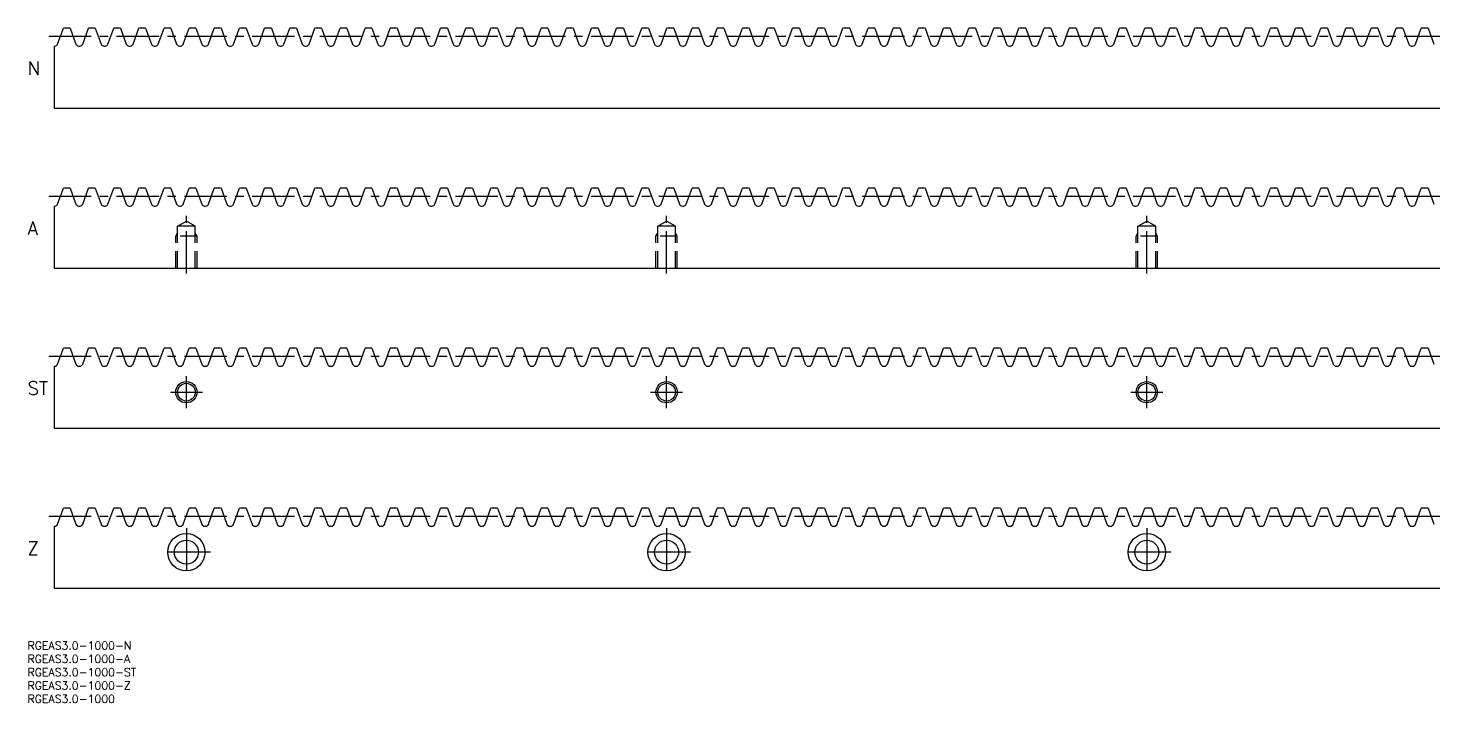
# Model space of a CAD drawing. Extents: x 0 to 1062, y -23 to 230.
# Drawn here: x 0 to 527, y -23 to 230 of the extents above; entities that cross this region are included whole.
import ezdxf

# ---------------------------------------------------------------- set-up
doc = ezdxf.new("R2010")
doc.units = 0
doc.header["$LTSCALE"] = 0.5
doc.linetypes.add('CENTER', pattern=[50.8, 31.75, -6.35, 6.35, -6.35])
doc.linetypes.add('DASHED', pattern=[19.05, 12.7, -6.35])
for name, color, linetype in [('MSM_CENTER', 1, 'CENTER'), ('MSM_CONTINUOUS', 7, 'CONTINUOUS'), ('MSM_DASHED', 4, 'DASHED'), ('MSM_NARROW', 5, 'CONTINUOUS'), ('MSM_PART_NUMBER', 7, 'CONTINUOUS')]:
    doc.layers.add(name, color=color, linetype=linetype)
doc.styles.get("Standard").update_dxf_attribs({"font": 'txt.shx', "height": 5, "bigfont": 'bigfont.shx'})

# ---------------------------------------------------------------- blocks, each defined once
blk = doc.blocks.new('*U2')
at = {"layer": 'MSM_PART_NUMBER'}
blk.add_text('RGEAS3.0-1000-N', height=3, dxfattribs=at).set_placement((0, -3))
blk = doc.blocks.new('*U3')
at = {"layer": 'MSM_PART_NUMBER'}
blk.add_text('RGEAS3.0-1000-A', height=3, dxfattribs=at).set_placement((0, -8))
blk = doc.blocks.new('*U5')
at = {"layer": 'MSM_PART_NUMBER'}
blk.add_text('Z', height=5, dxfattribs=at).set_placement((0, 32.5))
blk = doc.blocks.new('*U6')
at = {"layer": 'MSM_PART_NUMBER'}
blk.add_text('ST', height=5, dxfattribs=at).set_placement((0, 92.5))
blk = doc.blocks.new('*U7')
at = {"layer": 'MSM_PART_NUMBER'}
blk.add_text('A', height=5, dxfattribs=at).set_placement((0, 152.5))
blk = doc.blocks.new('*U8')
at = {"layer": 'MSM_PART_NUMBER'}
blk.add_text('N', height=5, dxfattribs=at).set_placement((0, 212.5))
blk = doc.blocks.new('*U9')
at = {"layer": 'MSM_PART_NUMBER'}
blk.add_text('RGEAS3.0-1000-ST', height=3, dxfattribs=at).set_placement((0, -13))
blk = doc.blocks.new('*U10')
at = {"layer": 'MSM_PART_NUMBER'}
blk.add_text('RGEAS3.0-1000-Z', height=3, dxfattribs=at).set_placement((0, -18))
blk = doc.blocks.new('*U11')
at = {"layer": 'MSM_PART_NUMBER'}
blk.add_text('RGEAS3.0-1000', height=3, dxfattribs=at).set_placement((0, -23))

msp = doc.modelspace()

# ---------------------------------------------------------------- linework, layer by layer
at = {"layer": 'MSM_CENTER'}
for p, q in [((8, 227), (1011.03, 227)), ((8, 167), (1011.03, 167)), ((59.52, 138), (59.52, 159.67)), ((239.52, 138), (239.52, 159.67)), ((419.51, 138), (419.51, 159.67)), ((8, 107), (1011.03, 107)), ((59.52, 87.5), (59.52, 99.5)), ((239.52, 87.5), (239.52, 99.5)), ((419.51, 87.5), (419.51, 99.5)), ((53.52, 93.5), (65.52, 93.5)), ((233.52, 93.5), (245.52, 93.5)), ((413.52, 93.5), (425.52, 93.5)), ((8, 47), (1011.03, 47)), ((59.52, 42.5), (59.52, 24.5)), ((239.52, 42.5), (239.52, 24.5)), ((419.51, 42.5), (419.51, 24.5)), ((68.52, 33.5), (50.52, 33.5)), ((248.52, 33.5), (230.52, 33.5)), ((428.51, 33.5), (410.51, 33.5))]:
    msp.add_line(p, q, dxfattribs=at)
at = {"layer": 'MSM_CONTINUOUS'}
for p, q in [((11.26, 224), (13.45, 230)), ((15.98, 230), (13.45, 230)), ((15.98, 230), (18.16, 224)), ((20.69, 224), (22.87, 230)), ((25.4, 230), (22.87, 230)), ((25.4, 230), (27.59, 224)), ((30.11, 224), (32.3, 230)), ((34.83, 230), (32.3, 230)), ((34.83, 230), (37.01, 224)), ((39.54, 224), (41.72, 230)), ((44.25, 230), (41.72, 230)), ((44.25, 230), (46.44, 224)), ((48.96, 224), (51.15, 230)), ((53.68, 230), (51.15, 230)), ((53.68, 230), (55.86, 224)), ((58.39, 224), (60.57, 230)), ((63.1, 230), (60.57, 230)), ((63.1, 230), (65.29, 224)), ((67.81, 224), (70, 230)), ((72.53, 230), (70, 230)), ((72.53, 230), (74.71, 224)), ((77.24, 224), (79.42, 230)), ((81.95, 230), (79.42, 230)), ((81.95, 230), (84.13, 224)), ((86.66, 224), (88.85, 230)), ((91.38, 230), (88.85, 230)), ((91.38, 230), (93.56, 224)), ((96.09, 224), (98.27, 230)), ((100.8, 230), (98.27, 230)), ((100.8, 230), (102.98, 224)), ((105.51, 224), (107.7, 230)), ((110.23, 230), (107.7, 230)), ((110.23, 230), (112.41, 224)), ((114.94, 224), (117.12, 230)), ((119.65, 230), (117.12, 230)), ((119.65, 230), (121.83, 224)), ((124.36, 224), (126.55, 230)), ((129.07, 230), (126.55, 230)), ((129.07, 230), (131.26, 224)), ((133.79, 224), (135.97, 230)), ((138.5, 230), (135.97, 230)), ((138.5, 230), (140.68, 224)), ((143.21, 224), (145.4, 230)), ((147.92, 230), (145.4, 230)), ((147.92, 230), (150.11, 224)), ((152.64, 224), (154.82, 230)), ((157.35, 230), (154.82, 230)), ((157.35, 230), (159.53, 224)), ((162.06, 224), (164.25, 230)), ((166.77, 230), (164.25, 230)), ((166.77, 230), (168.96, 224)), ((171.49, 224), (173.67, 230)), ((176.2, 230), (173.67, 230)), ((176.2, 230), (178.38, 224)), ((180.91, 224), (183.1, 230)), ((185.62, 230), (183.1, 230)), ((185.62, 230), (187.81, 224)), ((190.34, 224), (192.52, 230)), ((195.05, 230), (192.52, 230)), ((195.05, 230), (197.23, 224)), ((199.76, 224), (201.94, 230)), ((204.47, 230), (201.94, 230)), ((204.47, 230), (206.66, 224)), ((209.19, 224), (211.37, 230)), ((213.9, 230), (211.37, 230)), ((213.9, 230), (216.08, 224)), ((218.61, 224), (220.79, 230)), ((223.32, 230), (220.79, 230)), ((223.32, 230), (225.51, 224)), ((228.04, 224), (230.22, 230)), ((232.75, 230), (230.22, 230)), ((232.75, 230), (234.93, 224)), ((237.46, 224), (239.64, 230)), ((242.17, 230), (239.64, 230)), ((242.17, 230), (244.36, 224)), ((246.88, 224), (249.07, 230)), ((251.6, 230), (249.07, 230)), ((251.6, 230), (253.78, 224)), ((256.31, 224), (258.49, 230)), ((261.02, 230), (258.49, 230)), ((261.02, 230), (263.21, 224)), ((265.73, 224), (267.92, 230)), ((270.45, 230), (267.92, 230)), ((270.45, 230), (272.63, 224)), ((275.16, 224), (277.34, 230)), ((279.87, 230), (277.34, 230)), ((279.87, 230), (282.06, 224)), ((284.58, 224), (286.77, 230)), ((289.3, 230), (286.77, 230)), ((289.3, 230), (291.48, 224)), ((294.01, 224), (296.19, 230)), ((298.72, 230), (296.19, 230)), ((298.72, 230), (300.91, 224)), ((303.43, 224), (305.62, 230)), ((308.15, 230), (305.62, 230)), ((308.15, 230), (310.33, 224)), ((312.86, 224), (315.04, 230)), ((317.57, 230), (315.04, 230)), ((317.57, 230), (319.75, 224)), ((322.28, 224), (324.47, 230)), ((327, 230), (324.47, 230)), ((327, 230), (329.18, 224)), ((331.71, 224), (333.89, 230)), ((336.42, 230), (333.89, 230)), ((336.42, 230), (338.6, 224)), ((341.13, 224), (343.32, 230)), ((345.85, 230), (343.32, 230)), ((345.85, 230), (348.03, 224)), ((350.56, 224), (352.74, 230)), ((355.27, 230), (352.74, 230)), ((355.27, 230), (357.45, 224)), ((359.98, 224), (362.17, 230)), ((364.69, 230), (362.17, 230)), ((364.69, 230), (366.88, 224)), ((369.41, 224), (371.59, 230)), ((374.12, 230), (371.59, 230)), ((374.12, 230), (376.3, 224)), ((378.83, 224), (381.02, 230)), ((383.54, 230), (381.02, 230)), ((383.54, 230), (385.73, 224)), ((388.26, 224), (390.44, 230)), ((392.97, 230), (390.44, 230)), ((392.97, 230), (395.15, 224)), ((397.68, 224), (399.87, 230)), ((402.39, 230), (399.87, 230)), ((402.39, 230), (404.58, 224)), ((407.11, 224), (409.29, 230)), ((411.82, 230), (409.29, 230)), ((411.82, 230), (414, 224)), ((416.53, 224), (418.72, 230)), ((421.24, 230), (418.72, 230)), ((421.24, 230), (423.43, 224)), ((425.96, 224), (428.14, 230)), ((430.67, 230), (428.14, 230)), ((430.67, 230), (432.85, 224)), ((435.38, 224), (437.56, 230)), ((440.09, 230), (437.56, 230)), ((440.09, 230), (442.28, 224)), ((444.81, 224), (446.99, 230)), ((449.52, 230), (446.99, 230)), ((449.52, 230), (451.7, 224)), ((454.23, 224), (456.41, 230)), ((458.94, 230), (456.41, 230)), ((458.94, 230), (461.13, 224)), ((463.66, 224), (465.84, 230)), ((468.37, 230), (465.84, 230)), ((468.37, 230), (470.55, 224)), ((473.08, 224), (475.26, 230)), ((477.79, 230), (475.26, 230)), ((477.79, 230), (479.98, 224)), ((482.5, 224), (484.69, 230)), ((487.22, 230), (484.69, 230)), ((487.22, 230), (489.4, 224)), ((491.93, 224), (494.11, 230)), ((496.64, 230), (494.11, 230)), ((496.64, 230), (498.83, 224)), ((501.35, 224), (503.54, 230)), ((506.07, 230), (503.54, 230)), ((506.07, 230), (508.25, 224)), ((510.78, 224), (512.96, 230)), ((515.49, 230), (512.96, 230)), ((515.49, 230), (517.68, 224)), ((520.2, 224), (522.39, 230)), ((524.92, 230), (522.39, 230)), ((524.92, 230), (527.1, 224)), ((10, 223.25), (10.19, 223.25)), ((10, 223.25), (10, 200)), ((19.23, 223.25), (19.62, 223.25)), ((28.66, 223.25), (29.04, 223.25)), ((38.08, 223.25), (38.47, 223.25)), ((47.51, 223.25), (47.89, 223.25)), ((56.93, 223.25), (57.32, 223.25)), ((66.36, 223.25), (66.74, 223.25)), ((75.78, 223.25), (76.17, 223.25)), ((85.21, 223.25), (85.59, 223.25)), ((94.63, 223.25), (95.02, 223.25)), ((104.06, 223.25), (104.44, 223.25)), ((113.48, 223.25), (113.87, 223.25)), ((122.91, 223.25), (123.29, 223.25)), ((132.33, 223.25), (132.72, 223.25)), ((141.75, 223.25), (142.14, 223.25)), ((151.18, 223.25), (151.57, 223.25)), ((160.6, 223.25), (160.99, 223.25)), ((170.03, 223.25), (170.42, 223.25)), ((179.45, 223.25), (179.84, 223.25)), ((188.88, 223.25), (189.26, 223.25)), ((198.3, 223.25), (198.69, 223.25)), ((207.73, 223.25), (208.11, 223.25)), ((217.15, 223.25), (217.54, 223.25)), ((226.58, 223.25), (226.96, 223.25)), ((236, 223.25), (236.39, 223.25)), ((245.43, 223.25), (245.81, 223.25)), ((254.85, 223.25), (255.24, 223.25)), ((264.28, 223.25), (264.66, 223.25)), ((273.7, 223.25), (274.09, 223.25)), ((283.13, 223.25), (283.51, 223.25)), ((292.55, 223.25), (292.94, 223.25)), ((301.98, 223.25), (302.36, 223.25)), ((311.4, 223.25), (311.79, 223.25)), ((320.83, 223.25), (321.21, 223.25)), ((330.25, 223.25), (330.64, 223.25)), ((339.68, 223.25), (340.06, 223.25)), ((349.1, 223.25), (349.49, 223.25)), ((358.53, 223.25), (358.91, 223.25)), ((367.95, 223.25), (368.34, 223.25)), ((377.37, 223.25), (377.76, 223.25)), ((386.8, 223.25), (387.19, 223.25)), ((396.22, 223.25), (396.61, 223.25)), ((405.65, 223.25), (406.04, 223.25)), ((415.07, 223.25), (415.46, 223.25)), ((424.5, 223.25), (424.88, 223.25)), ((433.92, 223.25), (434.31, 223.25)), ((443.35, 223.25), (443.73, 223.25)), ((452.77, 223.25), (453.16, 223.25)), ((462.2, 223.25), (462.58, 223.25)), ((471.62, 223.25), (472.01, 223.25)), ((481.05, 223.25), (481.43, 223.25)), ((490.47, 223.25), (490.86, 223.25)), ((499.9, 223.25), (500.28, 223.25)), ((509.32, 223.25), (509.71, 223.25)), ((518.75, 223.25), (519.13, 223.25)), ((10, 200), (1009.03, 200)), ((11.26, 164), (13.45, 170)), ((15.98, 170), (13.45, 170)), ((15.98, 170), (18.16, 164)), ((20.69, 164), (22.87, 170)), ((25.4, 170), (22.87, 170)), ((25.4, 170), (27.59, 164)), ((30.11, 164), (32.3, 170)), ((34.83, 170), (32.3, 170)), ((34.83, 170), (37.01, 164)), ((39.54, 164), (41.72, 170)), ((44.25, 170), (41.72, 170)), ((44.25, 170), (46.44, 164)), ((48.96, 164), (51.15, 170)), ((53.68, 170), (51.15, 170)), ((53.68, 170), (55.86, 164)), ((58.39, 164), (60.57, 170)), ((63.1, 170), (60.57, 170)), ((63.1, 170), (65.29, 164)), ((67.81, 164), (70, 170)), ((72.53, 170), (70, 170)), ((72.53, 170), (74.71, 164)), ((77.24, 164), (79.42, 170)), ((81.95, 170), (79.42, 170)), ((81.95, 170), (84.13, 164)), ((86.66, 164), (88.85, 170)), ((91.38, 170), (88.85, 170)), ((91.38, 170), (93.56, 164)), ((96.09, 164), (98.27, 170)), ((100.8, 170), (98.27, 170)), ((100.8, 170), (102.98, 164)), ((105.51, 164), (107.7, 170)), ((110.23, 170), (107.7, 170)), ((110.23, 170), (112.41, 164)), ((114.94, 164), (117.12, 170)), ((119.65, 170), (117.12, 170)), ((119.65, 170), (121.83, 164)), ((124.36, 164), (126.55, 170)), ((129.07, 170), (126.55, 170)), ((129.07, 170), (131.26, 164)), ((133.79, 164), (135.97, 170)), ((138.5, 170), (135.97, 170)), ((138.5, 170), (140.68, 164)), ((143.21, 164), (145.4, 170)), ((147.92, 170), (145.4, 170)), ((147.92, 170), (150.11, 164)), ((152.64, 164), (154.82, 170)), ((157.35, 170), (154.82, 170)), ((157.35, 170), (159.53, 164)), ((162.06, 164), (164.25, 170)), ((166.77, 170), (164.25, 170)), ((166.77, 170), (168.96, 164)), ((171.49, 164), (173.67, 170)), ((176.2, 170), (173.67, 170)), ((176.2, 170), (178.38, 164)), ((180.91, 164), (183.1, 170)), ((185.62, 170), (183.1, 170)), ((185.62, 170), (187.81, 164)), ((190.34, 164), (192.52, 170)), ((195.05, 170), (192.52, 170)), ((195.05, 170), (197.23, 164)), ((199.76, 164), (201.94, 170)), ((204.47, 170), (201.94, 170)), ((204.47, 170), (206.66, 164)), ((209.19, 164), (211.37, 170)), ((213.9, 170), (211.37, 170)), ((213.9, 170), (216.08, 164)), ((218.61, 164), (220.79, 170)), ((223.32, 170), (220.79, 170)), ((223.32, 170), (225.51, 164)), ((228.04, 164), (230.22, 170)), ((232.75, 170), (230.22, 170)), ((232.75, 170), (234.93, 164)), ((237.46, 164), (239.64, 170)), ((242.17, 170), (239.64, 170)), ((242.17, 170), (244.36, 164)), ((246.88, 164), (249.07, 170)), ((251.6, 170), (249.07, 170)), ((251.6, 170), (253.78, 164)), ((256.31, 164), (258.49, 170)), ((261.02, 170), (258.49, 170)), ((261.02, 170), (263.21, 164)), ((265.73, 164), (267.92, 170)), ((270.45, 170), (267.92, 170)), ((270.45, 170), (272.63, 164)), ((275.16, 164), (277.34, 170)), ((279.87, 170), (277.34, 170)), ((279.87, 170), (282.06, 164)), ((284.58, 164), (286.77, 170)), ((289.3, 170), (286.77, 170)), ((289.3, 170), (291.48, 164)), ((294.01, 164), (296.19, 170)), ((298.72, 170), (296.19, 170)), ((298.72, 170), (300.91, 164)), ((303.43, 164), (305.62, 170)), ((308.15, 170), (305.62, 170)), ((308.15, 170), (310.33, 164)), ((312.86, 164), (315.04, 170)), ((317.57, 170), (315.04, 170)), ((317.57, 170), (319.75, 164)), ((322.28, 164), (324.47, 170)), ((327, 170), (324.47, 170)), ((327, 170), (329.18, 164)), ((331.71, 164), (333.89, 170)), ((336.42, 170), (333.89, 170)), ((336.42, 170), (338.6, 164)), ((341.13, 164), (343.32, 170)), ((345.85, 170), (343.32, 170)), ((345.85, 170), (348.03, 164)), ((350.56, 164), (352.74, 170)), ((355.27, 170), (352.74, 170)), ((355.27, 170), (357.45, 164)), ((359.98, 164), (362.17, 170)), ((364.69, 170), (362.17, 170)), ((364.69, 170), (366.88, 164)), ((369.41, 164), (371.59, 170)), ((374.12, 170), (371.59, 170)), ((374.12, 170), (376.3, 164)), ((378.83, 164), (381.02, 170)), ((383.54, 170), (381.02, 170)), ((383.54, 170), (385.73, 164)), ((388.26, 164), (390.44, 170)), ((392.97, 170), (390.44, 170)), ((392.97, 170), (395.15, 164)), ((397.68, 164), (399.87, 170)), ((402.39, 170), (399.87, 170)), ((402.39, 170), (404.58, 164)), ((407.11, 164), (409.29, 170)), ((411.82, 170), (409.29, 170)), ((411.82, 170), (414, 164)), ((416.53, 164), (418.72, 170)), ((421.24, 170), (418.72, 170)), ((421.24, 170), (423.43, 164)), ((425.96, 164), (428.14, 170)), ((430.67, 170), (428.14, 170)), ((430.67, 170), (432.85, 164)), ((435.38, 164), (437.56, 170)), ((440.09, 170), (437.56, 170)), ((440.09, 170), (442.28, 164)), ((444.81, 164), (446.99, 170)), ((449.52, 170), (446.99, 170)), ((449.52, 170), (451.7, 164)), ((454.23, 164), (456.41, 170)), ((458.94, 170), (456.41, 170)), ((458.94, 170), (461.13, 164)), ((463.66, 164), (465.84, 170)), ((468.37, 170), (465.84, 170)), ((468.37, 170), (470.55, 164)), ((473.08, 164), (475.26, 170)), ((477.79, 170), (475.26, 170)), ((477.79, 170), (479.98, 164)), ((482.5, 164), (484.69, 170)), ((487.22, 170), (484.69, 170)), ((487.22, 170), (489.4, 164)), ((491.93, 164), (494.11, 170)), ((496.64, 170), (494.11, 170)), ((496.64, 170), (498.83, 164)), ((501.35, 164), (503.54, 170)), ((506.07, 170), (503.54, 170)), ((506.07, 170), (508.25, 164)), ((510.78, 164), (512.96, 170)), ((515.49, 170), (512.96, 170)), ((515.49, 170), (517.68, 164)), ((520.2, 164), (522.39, 170)), ((524.92, 170), (522.39, 170)), ((524.92, 170), (527.1, 164)), ((10, 163.25), (10.19, 163.25)), ((10, 163.25), (10, 140)), ((19.23, 163.25), (19.62, 163.25)), ((28.66, 163.25), (29.04, 163.25)), ((38.08, 163.25), (38.47, 163.25)), ((47.51, 163.25), (47.89, 163.25)), ((56.93, 163.25), (57.32, 163.25)), ((66.36, 163.25), (66.74, 163.25)), ((75.78, 163.25), (76.17, 163.25)), ((85.21, 163.25), (85.59, 163.25)), ((94.63, 163.25), (95.02, 163.25)), ((104.06, 163.25), (104.44, 163.25)), ((113.48, 163.25), (113.87, 163.25)), ((122.91, 163.25), (123.29, 163.25)), ((132.33, 163.25), (132.72, 163.25)), ((141.75, 163.25), (142.14, 163.25)), ((151.18, 163.25), (151.57, 163.25)), ((160.6, 163.25), (160.99, 163.25)), ((170.03, 163.25), (170.42, 163.25)), ((179.45, 163.25), (179.84, 163.25)), ((188.88, 163.25), (189.26, 163.25)), ((198.3, 163.25), (198.69, 163.25)), ((207.73, 163.25), (208.11, 163.25)), ((217.15, 163.25), (217.54, 163.25)), ((226.58, 163.25), (226.96, 163.25)), ((236, 163.25), (236.39, 163.25)), ((245.43, 163.25), (245.81, 163.25)), ((254.85, 163.25), (255.24, 163.25)), ((264.28, 163.25), (264.66, 163.25)), ((273.7, 163.25), (274.09, 163.25)), ((283.13, 163.25), (283.51, 163.25)), ((292.55, 163.25), (292.94, 163.25)), ((301.98, 163.25), (302.36, 163.25)), ((311.4, 163.25), (311.79, 163.25)), ((320.83, 163.25), (321.21, 163.25)), ((330.25, 163.25), (330.64, 163.25)), ((339.68, 163.25), (340.06, 163.25)), ((349.1, 163.25), (349.49, 163.25)), ((358.53, 163.25), (358.91, 163.25)), ((367.95, 163.25), (368.34, 163.25)), ((377.37, 163.25), (377.76, 163.25)), ((386.8, 163.25), (387.19, 163.25)), ((396.22, 163.25), (396.61, 163.25)), ((405.65, 163.25), (406.04, 163.25)), ((415.07, 163.25), (415.46, 163.25)), ((424.5, 163.25), (424.88, 163.25)), ((433.92, 163.25), (434.31, 163.25)), ((443.35, 163.25), (443.73, 163.25)), ((452.77, 163.25), (453.16, 163.25)), ((462.2, 163.25), (462.58, 163.25)), ((471.62, 163.25), (472.01, 163.25)), ((481.05, 163.25), (481.43, 163.25)), ((490.47, 163.25), (490.86, 163.25)), ((499.9, 163.25), (500.28, 163.25)), ((509.32, 163.25), (509.71, 163.25)), ((518.75, 163.25), (519.13, 163.25)), ((10, 140), (1009.03, 140)), ((11.26, 104), (13.45, 110)), ((15.98, 110), (13.45, 110)), ((15.98, 110), (18.16, 104)), ((20.69, 104), (22.87, 110)), ((25.4, 110), (22.87, 110)), ((25.4, 110), (27.59, 104)), ((30.11, 104), (32.3, 110)), ((34.83, 110), (32.3, 110)), ((34.83, 110), (37.01, 104)), ((39.54, 104), (41.72, 110)), ((44.25, 110), (41.72, 110)), ((44.25, 110), (46.44, 104)), ((48.96, 104), (51.15, 110)), ((53.68, 110), (51.15, 110)), ((53.68, 110), (55.86, 104)), ((58.39, 104), (60.57, 110)), ((63.1, 110), (60.57, 110)), ((63.1, 110), (65.29, 104)), ((67.81, 104), (70, 110)), ((72.53, 110), (70, 110)), ((72.53, 110), (74.71, 104)), ((77.24, 104), (79.42, 110)), ((81.95, 110), (79.42, 110)), ((81.95, 110), (84.13, 104)), ((86.66, 104), (88.85, 110)), ((91.38, 110), (88.85, 110)), ((91.38, 110), (93.56, 104)), ((96.09, 104), (98.27, 110)), ((100.8, 110), (98.27, 110)), ((100.8, 110), (102.98, 104)), ((105.51, 104), (107.7, 110)), ((110.23, 110), (107.7, 110)), ((110.23, 110), (112.41, 104)), ((114.94, 104), (117.12, 110)), ((119.65, 110), (117.12, 110)), ((119.65, 110), (121.83, 104)), ((124.36, 104), (126.55, 110)), ((129.07, 110), (126.55, 110)), ((129.07, 110), (131.26, 104)), ((133.79, 104), (135.97, 110)), ((138.5, 110), (135.97, 110)), ((138.5, 110), (140.68, 104)), ((143.21, 104), (145.4, 110)), ((147.92, 110), (145.4, 110)), ((147.92, 110), (150.11, 104)), ((152.64, 104), (154.82, 110)), ((157.35, 110), (154.82, 110)), ((157.35, 110), (159.53, 104)), ((162.06, 104), (164.25, 110)), ((166.77, 110), (164.25, 110)), ((166.77, 110), (168.96, 104)), ((171.49, 104), (173.67, 110)), ((176.2, 110), (173.67, 110)), ((176.2, 110), (178.38, 104)), ((180.91, 104), (183.1, 110)), ((185.62, 110), (183.1, 110)), ((185.62, 110), (187.81, 104)), ((190.34, 104), (192.52, 110)), ((195.05, 110), (192.52, 110)), ((195.05, 110), (197.23, 104)), ((199.76, 104), (201.94, 110)), ((204.47, 110), (201.94, 110)), ((204.47, 110), (206.66, 104)), ((209.19, 104), (211.37, 110)), ((213.9, 110), (211.37, 110)), ((213.9, 110), (216.08, 104)), ((218.61, 104), (220.79, 110)), ((223.32, 110), (220.79, 110)), ((223.32, 110), (225.51, 104)), ((228.04, 104), (230.22, 110)), ((232.75, 110), (230.22, 110)), ((232.75, 110), (234.93, 104)), ((237.46, 104), (239.64, 110)), ((242.17, 110), (239.64, 110)), ((242.17, 110), (244.36, 104)), ((246.88, 104), (249.07, 110)), ((251.6, 110), (249.07, 110)), ((251.6, 110), (253.78, 104)), ((256.31, 104), (258.49, 110)), ((261.02, 110), (258.49, 110)), ((261.02, 110), (263.21, 104)), ((265.73, 104), (267.92, 110)), ((270.45, 110), (267.92, 110)), ((270.45, 110), (272.63, 104)), ((275.16, 104), (277.34, 110)), ((279.87, 110), (277.34, 110)), ((279.87, 110), (282.06, 104)), ((284.58, 104), (286.77, 110)), ((289.3, 110), (286.77, 110)), ((289.3, 110), (291.48, 104)), ((294.01, 104), (296.19, 110)), ((298.72, 110), (296.19, 110)), ((298.72, 110), (300.91, 104)), ((303.43, 104), (305.62, 110)), ((308.15, 110), (305.62, 110)), ((308.15, 110), (310.33, 104)), ((312.86, 104), (315.04, 110)), ((317.57, 110), (315.04, 110)), ((317.57, 110), (319.75, 104)), ((322.28, 104), (324.47, 110)), ((327, 110), (324.47, 110)), ((327, 110), (329.18, 104)), ((331.71, 104), (333.89, 110)), ((336.42, 110), (333.89, 110)), ((336.42, 110), (338.6, 104)), ((341.13, 104), (343.32, 110)), ((345.85, 110), (343.32, 110)), ((345.85, 110), (348.03, 104)), ((350.56, 104), (352.74, 110)), ((355.27, 110), (352.74, 110)), ((355.27, 110), (357.45, 104)), ((359.98, 104), (362.17, 110)), ((364.69, 110), (362.17, 110)), ((364.69, 110), (366.88, 104)), ((369.41, 104), (371.59, 110)), ((374.12, 110), (371.59, 110)), ((374.12, 110), (376.3, 104)), ((378.83, 104), (381.02, 110)), ((383.54, 110), (381.02, 110)), ((383.54, 110), (385.73, 104)), ((388.26, 104), (390.44, 110)), ((392.97, 110), (390.44, 110)), ((392.97, 110), (395.15, 104)), ((397.68, 104), (399.87, 110)), ((402.39, 110), (399.87, 110)), ((402.39, 110), (404.58, 104)), ((407.11, 104), (409.29, 110)), ((411.82, 110), (409.29, 110)), ((411.82, 110), (414, 104)), ((416.53, 104), (418.72, 110)), ((421.24, 110), (418.72, 110)), ((421.24, 110), (423.43, 104)), ((425.96, 104), (428.14, 110)), ((430.67, 110), (428.14, 110)), ((430.67, 110), (432.85, 104)), ((435.38, 104), (437.56, 110)), ((440.09, 110), (437.56, 110)), ((440.09, 110), (442.28, 104)), ((444.81, 104), (446.99, 110)), ((449.52, 110), (446.99, 110)), ((449.52, 110), (451.7, 104)), ((454.23, 104), (456.41, 110)), ((458.94, 110), (456.41, 110)), ((458.94, 110), (461.13, 104)), ((463.66, 104), (465.84, 110)), ((468.37, 110), (465.84, 110)), ((468.37, 110), (470.55, 104)), ((473.08, 104), (475.26, 110)), ((477.79, 110), (475.26, 110)), ((477.79, 110), (479.98, 104)), ((482.5, 104), (484.69, 110)), ((487.22, 110), (484.69, 110)), ((487.22, 110), (489.4, 104)), ((491.93, 104), (494.11, 110)), ((496.64, 110), (494.11, 110)), ((496.64, 110), (498.83, 104)), ((501.35, 104), (503.54, 110)), ((506.07, 110), (503.54, 110)), ((506.07, 110), (508.25, 104)), ((510.78, 104), (512.96, 110)), ((515.49, 110), (512.96, 110)), ((515.49, 110), (517.68, 104)), ((520.2, 104), (522.39, 110)), ((524.92, 110), (522.39, 110)), ((524.92, 110), (527.1, 104)), ((10, 103.25), (10.19, 103.25)), ((10, 103.25), (10, 80)), ((19.23, 103.25), (19.62, 103.25)), ((28.66, 103.25), (29.04, 103.25)), ((38.08, 103.25), (38.47, 103.25)), ((47.51, 103.25), (47.89, 103.25)), ((56.93, 103.25), (57.32, 103.25)), ((66.36, 103.25), (66.74, 103.25)), ((75.78, 103.25), (76.17, 103.25)), ((85.21, 103.25), (85.59, 103.25)), ((94.63, 103.25), (95.02, 103.25)), ((104.06, 103.25), (104.44, 103.25)), ((113.48, 103.25), (113.87, 103.25)), ((122.91, 103.25), (123.29, 103.25)), ((132.33, 103.25), (132.72, 103.25)), ((141.75, 103.25), (142.14, 103.25)), ((151.18, 103.25), (151.57, 103.25)), ((160.6, 103.25), (160.99, 103.25)), ((170.03, 103.25), (170.42, 103.25)), ((179.45, 103.25), (179.84, 103.25)), ((188.88, 103.25), (189.26, 103.25)), ((198.3, 103.25), (198.69, 103.25)), ((207.73, 103.25), (208.11, 103.25)), ((217.15, 103.25), (217.54, 103.25)), ((226.58, 103.25), (226.96, 103.25)), ((236, 103.25), (236.39, 103.25)), ((245.43, 103.25), (245.81, 103.25)), ((254.85, 103.25), (255.24, 103.25)), ((264.28, 103.25), (264.66, 103.25)), ((273.7, 103.25), (274.09, 103.25)), ((283.13, 103.25), (283.51, 103.25)), ((292.55, 103.25), (292.94, 103.25)), ((301.98, 103.25), (302.36, 103.25)), ((311.4, 103.25), (311.79, 103.25)), ((320.83, 103.25), (321.21, 103.25)), ((330.25, 103.25), (330.64, 103.25)), ((339.68, 103.25), (340.06, 103.25)), ((349.1, 103.25), (349.49, 103.25)), ((358.53, 103.25), (358.91, 103.25)), ((367.95, 103.25), (368.34, 103.25)), ((377.37, 103.25), (377.76, 103.25)), ((386.8, 103.25), (387.19, 103.25)), ((396.22, 103.25), (396.61, 103.25)), ((405.65, 103.25), (406.04, 103.25)), ((415.07, 103.25), (415.46, 103.25)), ((424.5, 103.25), (424.88, 103.25)), ((433.92, 103.25), (434.31, 103.25)), ((443.35, 103.25), (443.73, 103.25)), ((452.77, 103.25), (453.16, 103.25)), ((462.2, 103.25), (462.58, 103.25)), ((471.62, 103.25), (472.01, 103.25)), ((481.05, 103.25), (481.43, 103.25)), ((490.47, 103.25), (490.86, 103.25)), ((499.9, 103.25), (500.28, 103.25)), ((509.32, 103.25), (509.71, 103.25)), ((518.75, 103.25), (519.13, 103.25)), ((10, 80), (1009.03, 80)), ((11.26, 44), (13.45, 50)), ((15.98, 50), (13.45, 50)), ((15.98, 50), (18.16, 44)), ((20.69, 44), (22.87, 50)), ((25.4, 50), (22.87, 50)), ((25.4, 50), (27.59, 44)), ((30.11, 44), (32.3, 50)), ((34.83, 50), (32.3, 50)), ((34.83, 50), (37.01, 44)), ((39.54, 44), (41.72, 50)), ((44.25, 50), (41.72, 50)), ((44.25, 50), (46.44, 44)), ((48.96, 44), (51.15, 50)), ((53.68, 50), (51.15, 50)), ((53.68, 50), (55.86, 44)), ((58.39, 44), (60.57, 50)), ((63.1, 50), (60.57, 50)), ((63.1, 50), (65.29, 44)), ((67.81, 44), (70, 50)), ((72.53, 50), (70, 50)), ((72.53, 50), (74.71, 44)), ((77.24, 44), (79.42, 50)), ((81.95, 50), (79.42, 50)), ((81.95, 50), (84.13, 44)), ((86.66, 44), (88.85, 50)), ((91.38, 50), (88.85, 50)), ((91.38, 50), (93.56, 44)), ((96.09, 44), (98.27, 50)), ((100.8, 50), (98.27, 50)), ((100.8, 50), (102.98, 44)), ((105.51, 44), (107.7, 50)), ((110.23, 50), (107.7, 50)), ((110.23, 50), (112.41, 44)), ((114.94, 44), (117.12, 50)), ((119.65, 50), (117.12, 50)), ((119.65, 50), (121.83, 44)), ((124.36, 44), (126.55, 50)), ((129.07, 50), (126.55, 50)), ((129.07, 50), (131.26, 44)), ((133.79, 44), (135.97, 50)), ((138.5, 50), (135.97, 50)), ((138.5, 50), (140.68, 44)), ((143.21, 44), (145.4, 50)), ((147.92, 50), (145.4, 50)), ((147.92, 50), (150.11, 44)), ((152.64, 44), (154.82, 50)), ((157.35, 50), (154.82, 50)), ((157.35, 50), (159.53, 44)), ((162.06, 44), (164.25, 50)), ((166.77, 50), (164.25, 50)), ((166.77, 50), (168.96, 44)), ((171.49, 44), (173.67, 50)), ((176.2, 50), (173.67, 50)), ((176.2, 50), (178.38, 44)), ((180.91, 44), (183.1, 50)), ((185.62, 50), (183.1, 50)), ((185.62, 50), (187.81, 44)), ((190.34, 44), (192.52, 50)), ((195.05, 50), (192.52, 50)), ((195.05, 50), (197.23, 44)), ((199.76, 44), (201.94, 50)), ((204.47, 50), (201.94, 50)), ((204.47, 50), (206.66, 44)), ((209.19, 44), (211.37, 50)), ((213.9, 50), (211.37, 50)), ((213.9, 50), (216.08, 44)), ((218.61, 44), (220.79, 50)), ((223.32, 50), (220.79, 50)), ((223.32, 50), (225.51, 44)), ((228.04, 44), (230.22, 50)), ((232.75, 50), (230.22, 50)), ((232.75, 50), (234.93, 44)), ((237.46, 44), (239.64, 50)), ((242.17, 50), (239.64, 50)), ((242.17, 50), (244.36, 44)), ((246.88, 44), (249.07, 50)), ((251.6, 50), (249.07, 50)), ((251.6, 50), (253.78, 44)), ((256.31, 44), (258.49, 50)), ((261.02, 50), (258.49, 50)), ((261.02, 50), (263.21, 44)), ((265.73, 44), (267.92, 50)), ((270.45, 50), (267.92, 50)), ((270.45, 50), (272.63, 44)), ((275.16, 44), (277.34, 50)), ((279.87, 50), (277.34, 50)), ((279.87, 50), (282.06, 44)), ((284.58, 44), (286.77, 50)), ((289.3, 50), (286.77, 50)), ((289.3, 50), (291.48, 44)), ((294.01, 44), (296.19, 50)), ((298.72, 50), (296.19, 50)), ((298.72, 50), (300.91, 44)), ((303.43, 44), (305.62, 50)), ((308.15, 50), (305.62, 50)), ((308.15, 50), (310.33, 44)), ((312.86, 44), (315.04, 50)), ((317.57, 50), (315.04, 50)), ((317.57, 50), (319.75, 44)), ((322.28, 44), (324.47, 50)), ((327, 50), (324.47, 50)), ((327, 50), (329.18, 44)), ((331.71, 44), (333.89, 50)), ((336.42, 50), (333.89, 50)), ((336.42, 50), (338.6, 44)), ((341.13, 44), (343.32, 50)), ((345.85, 50), (343.32, 50)), ((345.85, 50), (348.03, 44)), ((350.56, 44), (352.74, 50)), ((355.27, 50), (352.74, 50)), ((355.27, 50), (357.45, 44)), ((359.98, 44), (362.17, 50)), ((364.69, 50), (362.17, 50)), ((364.69, 50), (366.88, 44)), ((369.41, 44), (371.59, 50)), ((374.12, 50), (371.59, 50)), ((374.12, 50), (376.3, 44)), ((378.83, 44), (381.02, 50)), ((383.54, 50), (381.02, 50)), ((383.54, 50), (385.73, 44)), ((388.26, 44), (390.44, 50)), ((392.97, 50), (390.44, 50)), ((392.97, 50), (395.15, 44)), ((397.68, 44), (399.87, 50)), ((402.39, 50), (399.87, 50)), ((402.39, 50), (404.58, 44)), ((407.11, 44), (409.29, 50)), ((411.82, 50), (409.29, 50)), ((411.82, 50), (414, 44)), ((416.53, 44), (418.72, 50)), ((421.24, 50), (418.72, 50)), ((421.24, 50), (423.43, 44)), ((425.96, 44), (428.14, 50)), ((430.67, 50), (428.14, 50)), ((430.67, 50), (432.85, 44)), ((435.38, 44), (437.56, 50)), ((440.09, 50), (437.56, 50)), ((440.09, 50), (442.28, 44)), ((444.81, 44), (446.99, 50)), ((449.52, 50), (446.99, 50)), ((449.52, 50), (451.7, 44)), ((454.23, 44), (456.41, 50)), ((458.94, 50), (456.41, 50)), ((458.94, 50), (461.13, 44)), ((463.66, 44), (465.84, 50)), ((468.37, 50), (465.84, 50)), ((468.37, 50), (470.55, 44)), ((473.08, 44), (475.26, 50)), ((477.79, 50), (475.26, 50)), ((477.79, 50), (479.98, 44)), ((482.5, 44), (484.69, 50)), ((487.22, 50), (484.69, 50)), ((487.22, 50), (489.4, 44)), ((491.93, 44), (494.11, 50)), ((496.64, 50), (494.11, 50)), ((496.64, 50), (498.83, 44)), ((501.35, 44), (503.54, 50)), ((506.07, 50), (503.54, 50)), ((506.07, 50), (508.25, 44)), ((510.78, 44), (512.96, 50)), ((515.49, 50), (512.96, 50)), ((515.49, 50), (517.68, 44)), ((520.2, 44), (522.39, 50)), ((524.92, 50), (522.39, 50)), ((524.92, 50), (527.1, 44)), ((10, 43.25), (10.19, 43.25)), ((10, 43.25), (10, 20)), ((19.23, 43.25), (19.62, 43.25)), ((28.66, 43.25), (29.04, 43.25)), ((38.08, 43.25), (38.47, 43.25)), ((47.51, 43.25), (47.89, 43.25)), ((56.93, 43.25), (57.32, 43.25)), ((66.36, 43.25), (66.74, 43.25)), ((75.78, 43.25), (76.17, 43.25)), ((85.21, 43.25), (85.59, 43.25)), ((94.63, 43.25), (95.02, 43.25)), ((104.06, 43.25), (104.44, 43.25)), ((113.48, 43.25), (113.87, 43.25)), ((122.91, 43.25), (123.29, 43.25)), ((132.33, 43.25), (132.72, 43.25)), ((141.75, 43.25), (142.14, 43.25)), ((151.18, 43.25), (151.57, 43.25)), ((160.6, 43.25), (160.99, 43.25)), ((170.03, 43.25), (170.42, 43.25)), ((179.45, 43.25), (179.84, 43.25)), ((188.88, 43.25), (189.26, 43.25)), ((198.3, 43.25), (198.69, 43.25)), ((207.73, 43.25), (208.11, 43.25)), ((217.15, 43.25), (217.54, 43.25)), ((226.58, 43.25), (226.96, 43.25)), ((236, 43.25), (236.39, 43.25)), ((245.43, 43.25), (245.81, 43.25)), ((254.85, 43.25), (255.24, 43.25)), ((264.28, 43.25), (264.66, 43.25)), ((273.7, 43.25), (274.09, 43.25)), ((283.13, 43.25), (283.51, 43.25)), ((292.55, 43.25), (292.94, 43.25)), ((301.98, 43.25), (302.36, 43.25)), ((311.4, 43.25), (311.79, 43.25)), ((320.83, 43.25), (321.21, 43.25)), ((330.25, 43.25), (330.64, 43.25)), ((339.68, 43.25), (340.06, 43.25)), ((349.1, 43.25), (349.49, 43.25)), ((358.53, 43.25), (358.91, 43.25)), ((367.95, 43.25), (368.34, 43.25)), ((377.37, 43.25), (377.76, 43.25)), ((386.8, 43.25), (387.19, 43.25)), ((396.22, 43.25), (396.61, 43.25)), ((405.65, 43.25), (406.04, 43.25)), ((415.07, 43.25), (415.46, 43.25)), ((424.5, 43.25), (424.88, 43.25)), ((433.92, 43.25), (434.31, 43.25)), ((443.35, 43.25), (443.73, 43.25)), ((452.77, 43.25), (453.16, 43.25)), ((462.2, 43.25), (462.58, 43.25)), ((471.62, 43.25), (472.01, 43.25)), ((481.05, 43.25), (481.43, 43.25)), ((490.47, 43.25), (490.86, 43.25)), ((499.9, 43.25), (500.28, 43.25)), ((509.32, 43.25), (509.71, 43.25)), ((518.75, 43.25), (519.13, 43.25)), ((10, 20), (1009.03, 20))]:
    msp.add_line(p, q, dxfattribs=at)
for centre, radius in [((59.52, 93.5), 3.32), ((239.52, 93.5), 3.32), ((419.51, 93.5), 3.32), ((59.52, 33.5), 7), ((59.52, 33.5), 4.5), ((239.52, 33.5), 7), ((239.52, 33.5), 4.5), ((419.51, 33.5), 7), ((419.51, 33.5), 4.5)]:
    msp.add_circle(centre, radius, dxfattribs=at)
for centre, start, end in [((10.19, 224.39), 270, 340), ((19.23, 224.39), 200, 270), ((19.62, 224.39), 270, 340), ((28.66, 224.39), 200, 270), ((29.04, 224.39), 270, 340), ((38.08, 224.39), 200, 270), ((38.47, 224.39), 270, 340), ((47.51, 224.39), 200, 270), ((47.89, 224.39), 270, 340), ((56.93, 224.39), 200, 270), ((57.32, 224.39), 270, 340), ((66.36, 224.39), 200, 270), ((66.74, 224.39), 270, 340), ((75.78, 224.39), 200, 270), ((76.17, 224.39), 270, 340), ((85.21, 224.39), 200, 270), ((85.59, 224.39), 270, 340), ((94.63, 224.39), 200, 270), ((95.02, 224.39), 270, 340), ((104.06, 224.39), 200, 270), ((104.44, 224.39), 270, 340), ((113.48, 224.39), 200, 270), ((113.87, 224.39), 270, 340), ((122.91, 224.39), 200, 270), ((123.29, 224.39), 270, 340), ((132.33, 224.39), 200, 270), ((132.72, 224.39), 270, 340), ((141.75, 224.39), 200, 270), ((142.14, 224.39), 270, 340), ((151.18, 224.39), 200, 270), ((151.57, 224.39), 270, 340), ((160.6, 224.39), 200, 270), ((160.99, 224.39), 270, 340), ((170.03, 224.39), 200, 270), ((170.42, 224.39), 270, 340), ((179.45, 224.39), 200, 270), ((179.84, 224.39), 270, 340), ((188.88, 224.39), 200, 270), ((189.26, 224.39), 270, 340), ((198.3, 224.39), 200, 270), ((198.69, 224.39), 270, 340), ((207.73, 224.39), 200, 270), ((208.11, 224.39), 270, 340), ((217.15, 224.39), 200, 270), ((217.54, 224.39), 270, 340), ((226.58, 224.39), 200, 270), ((226.96, 224.39), 270, 340), ((236, 224.39), 200, 270), ((236.39, 224.39), 270, 340), ((245.43, 224.39), 200, 270), ((245.81, 224.39), 270, 340), ((254.85, 224.39), 200, 270), ((255.24, 224.39), 270, 340), ((264.28, 224.39), 200, 270), ((264.66, 224.39), 270, 340), ((273.7, 224.39), 200, 270), ((274.09, 224.39), 270, 340), ((283.13, 224.39), 200, 270), ((283.51, 224.39), 270, 340), ((292.55, 224.39), 200, 270), ((292.94, 224.39), 270, 340), ((301.98, 224.39), 200, 270), ((302.36, 224.39), 270, 340), ((311.4, 224.39), 200, 270), ((311.79, 224.39), 270, 340), ((320.83, 224.39), 200, 270), ((321.21, 224.39), 270, 340), ((330.25, 224.39), 200, 270), ((330.64, 224.39), 270, 340), ((339.68, 224.39), 200, 270), ((340.06, 224.39), 270, 340), ((349.1, 224.39), 200, 270), ((349.49, 224.39), 270, 340), ((358.53, 224.39), 200, 270), ((358.91, 224.39), 270, 340), ((367.95, 224.39), 200, 270), ((368.34, 224.39), 270, 340), ((377.37, 224.39), 200, 270), ((377.76, 224.39), 270, 340), ((386.8, 224.39), 200, 270), ((387.19, 224.39), 270, 340), ((396.22, 224.39), 200, 270), ((396.61, 224.39), 270, 340), ((405.65, 224.39), 200, 270), ((406.04, 224.39), 270, 340), ((415.07, 224.39), 200, 270), ((415.46, 224.39), 270, 340), ((424.5, 224.39), 200, 270), ((424.88, 224.39), 270, 340), ((433.92, 224.39), 200, 270), ((434.31, 224.39), 270, 340), ((443.35, 224.39), 200, 270), ((443.73, 224.39), 270, 340), ((452.77, 224.39), 200, 270), ((453.16, 224.39), 270, 340), ((462.2, 224.39), 200, 270), ((462.58, 224.39), 270, 340), ((471.62, 224.39), 200, 270), ((472.01, 224.39), 270, 340), ((481.05, 224.39), 200, 270), ((481.43, 224.39), 270, 340), ((490.47, 224.39), 200, 270), ((490.86, 224.39), 270, 340), ((499.9, 224.39), 200, 270), ((500.28, 224.39), 270, 340), ((509.32, 224.39), 200, 270), ((509.71, 224.39), 270, 340), ((518.75, 224.39), 200, 270), ((519.13, 224.39), 270, 340), ((10.19, 164.39), 270, 340), ((19.23, 164.39), 200, 270), ((19.62, 164.39), 270, 340), ((28.66, 164.39), 200, 270), ((29.04, 164.39), 270, 340), ((38.08, 164.39), 200, 270), ((38.47, 164.39), 270, 340), ((47.51, 164.39), 200, 270), ((47.89, 164.39), 270, 340), ((56.93, 164.39), 200, 270), ((57.32, 164.39), 270, 340), ((66.36, 164.39), 200, 270), ((66.74, 164.39), 270, 340), ((75.78, 164.39), 200, 270), ((76.17, 164.39), 270, 340), ((85.21, 164.39), 200, 270), ((85.59, 164.39), 270, 340), ((94.63, 164.39), 200, 270), ((95.02, 164.39), 270, 340), ((104.06, 164.39), 200, 270), ((104.44, 164.39), 270, 340), ((113.48, 164.39), 200, 270), ((113.87, 164.39), 270, 340), ((122.91, 164.39), 200, 270), ((123.29, 164.39), 270, 340), ((132.33, 164.39), 200, 270), ((132.72, 164.39), 270, 340), ((141.75, 164.39), 200, 270), ((142.14, 164.39), 270, 340), ((151.18, 164.39), 200, 270), ((151.57, 164.39), 270, 340), ((160.6, 164.39), 200, 270), ((160.99, 164.39), 270, 340), ((170.03, 164.39), 200, 270), ((170.42, 164.39), 270, 340), ((179.45, 164.39), 200, 270), ((179.84, 164.39), 270, 340), ((188.88, 164.39), 200, 270), ((189.26, 164.39), 270, 340), ((198.3, 164.39), 200, 270), ((198.69, 164.39), 270, 340), ((207.73, 164.39), 200, 270), ((208.11, 164.39), 270, 340), ((217.15, 164.39), 200, 270), ((217.54, 164.39), 270, 340), ((226.58, 164.39), 200, 270), ((226.96, 164.39), 270, 340), ((236, 164.39), 200, 270), ((236.39, 164.39), 270, 340), ((245.43, 164.39), 200, 270), ((245.81, 164.39), 270, 340), ((254.85, 164.39), 200, 270), ((255.24, 164.39), 270, 340), ((264.28, 164.39), 200, 270), ((264.66, 164.39), 270, 340), ((273.7, 164.39), 200, 270), ((274.09, 164.39), 270, 340), ((283.13, 164.39), 200, 270), ((283.51, 164.39), 270, 340), ((292.55, 164.39), 200, 270), ((292.94, 164.39), 270, 340), ((301.98, 164.39), 200, 270), ((302.36, 164.39), 270, 340), ((311.4, 164.39), 200, 270), ((311.79, 164.39), 270, 340), ((320.83, 164.39), 200, 270), ((321.21, 164.39), 270, 340), ((330.25, 164.39), 200, 270), ((330.64, 164.39), 270, 340), ((339.68, 164.39), 200, 270), ((340.06, 164.39), 270, 340), ((349.1, 164.39), 200, 270), ((349.49, 164.39), 270, 340), ((358.53, 164.39), 200, 270), ((358.91, 164.39), 270, 340), ((367.95, 164.39), 200, 270), ((368.34, 164.39), 270, 340), ((377.37, 164.39), 200, 270), ((377.76, 164.39), 270, 340), ((386.8, 164.39), 200, 270), ((387.19, 164.39), 270, 340), ((396.22, 164.39), 200, 270), ((396.61, 164.39), 270, 340), ((405.65, 164.39), 200, 270), ((406.04, 164.39), 270, 340), ((415.07, 164.39), 200, 270), ((415.46, 164.39), 270, 340), ((424.5, 164.39), 200, 270), ((424.88, 164.39), 270, 340), ((433.92, 164.39), 200, 270), ((434.31, 164.39), 270, 340), ((443.35, 164.39), 200, 270), ((443.73, 164.39), 270, 340), ((452.77, 164.39), 200, 270), ((453.16, 164.39), 270, 340), ((462.2, 164.39), 200, 270), ((462.58, 164.39), 270, 340), ((471.62, 164.39), 200, 270), ((472.01, 164.39), 270, 340), ((481.05, 164.39), 200, 270), ((481.43, 164.39), 270, 340), ((490.47, 164.39), 200, 270), ((490.86, 164.39), 270, 340), ((499.9, 164.39), 200, 270), ((500.28, 164.39), 270, 340), ((509.32, 164.39), 200, 270), ((509.71, 164.39), 270, 340), ((518.75, 164.39), 200, 270), ((519.13, 164.39), 270, 340), ((10.19, 104.39), 270, 340), ((19.23, 104.39), 200, 270), ((19.62, 104.39), 270, 340), ((28.66, 104.39), 200, 270), ((29.04, 104.39), 270, 340), ((38.08, 104.39), 200, 270), ((38.47, 104.39), 270, 340), ((47.51, 104.39), 200, 270), ((47.89, 104.39), 270, 340), ((56.93, 104.39), 200, 270), ((57.32, 104.39), 270, 340), ((66.36, 104.39), 200, 270), ((66.74, 104.39), 270, 340), ((75.78, 104.39), 200, 270), ((76.17, 104.39), 270, 340), ((85.21, 104.39), 200, 270), ((85.59, 104.39), 270, 340), ((94.63, 104.39), 200, 270), ((95.02, 104.39), 270, 340), ((104.06, 104.39), 200, 270), ((104.44, 104.39), 270, 340), ((113.48, 104.39), 200, 270), ((113.87, 104.39), 270, 340), ((122.91, 104.39), 200, 270), ((123.29, 104.39), 270, 340), ((132.33, 104.39), 200, 270), ((132.72, 104.39), 270, 340), ((141.75, 104.39), 200, 270), ((142.14, 104.39), 270, 340), ((151.18, 104.39), 200, 270), ((151.57, 104.39), 270, 340), ((160.6, 104.39), 200, 270), ((160.99, 104.39), 270, 340), ((170.03, 104.39), 200, 270), ((170.42, 104.39), 270, 340), ((179.45, 104.39), 200, 270), ((179.84, 104.39), 270, 340), ((188.88, 104.39), 200, 270), ((189.26, 104.39), 270, 340), ((198.3, 104.39), 200, 270), ((198.69, 104.39), 270, 340), ((207.73, 104.39), 200, 270), ((208.11, 104.39), 270, 340), ((217.15, 104.39), 200, 270), ((217.54, 104.39), 270, 340), ((226.58, 104.39), 200, 270), ((226.96, 104.39), 270, 340), ((236, 104.39), 200, 270), ((236.39, 104.39), 270, 340), ((245.43, 104.39), 200, 270), ((245.81, 104.39), 270, 340), ((254.85, 104.39), 200, 270), ((255.24, 104.39), 270, 340), ((264.28, 104.39), 200, 270), ((264.66, 104.39), 270, 340), ((273.7, 104.39), 200, 270), ((274.09, 104.39), 270, 340), ((283.13, 104.39), 200, 270), ((283.51, 104.39), 270, 340), ((292.55, 104.39), 200, 270), ((292.94, 104.39), 270, 340), ((301.98, 104.39), 200, 270), ((302.36, 104.39), 270, 340), ((311.4, 104.39), 200, 270), ((311.79, 104.39), 270, 340), ((320.83, 104.39), 200, 270), ((321.21, 104.39), 270, 340), ((330.25, 104.39), 200, 270), ((330.64, 104.39), 270, 340), ((339.68, 104.39), 200, 270), ((340.06, 104.39), 270, 340), ((349.1, 104.39), 200, 270), ((349.49, 104.39), 270, 340), ((358.53, 104.39), 200, 270), ((358.91, 104.39), 270, 340), ((367.95, 104.39), 200, 270), ((368.34, 104.39), 270, 340), ((377.37, 104.39), 200, 270), ((377.76, 104.39), 270, 340), ((386.8, 104.39), 200, 270), ((387.19, 104.39), 270, 340), ((396.22, 104.39), 200, 270), ((396.61, 104.39), 270, 340), ((405.65, 104.39), 200, 270), ((406.04, 104.39), 270, 340), ((415.07, 104.39), 200, 270), ((415.46, 104.39), 270, 340), ((424.5, 104.39), 200, 270), ((424.88, 104.39), 270, 340), ((433.92, 104.39), 200, 270), ((434.31, 104.39), 270, 340), ((443.35, 104.39), 200, 270), ((443.73, 104.39), 270, 340), ((452.77, 104.39), 200, 270), ((453.16, 104.39), 270, 340), ((462.2, 104.39), 200, 270), ((462.58, 104.39), 270, 340), ((471.62, 104.39), 200, 270), ((472.01, 104.39), 270, 340), ((481.05, 104.39), 200, 270), ((481.43, 104.39), 270, 340), ((490.47, 104.39), 200, 270), ((490.86, 104.39), 270, 340), ((499.9, 104.39), 200, 270), ((500.28, 104.39), 270, 340), ((509.32, 104.39), 200, 270), ((509.71, 104.39), 270, 340), ((518.75, 104.39), 200, 270), ((519.13, 104.39), 270, 340), ((10.19, 44.39), 270, 340), ((19.23, 44.39), 200, 270), ((19.62, 44.39), 270, 340), ((28.66, 44.39), 200, 270), ((29.04, 44.39), 270, 340), ((38.08, 44.39), 200, 270), ((38.47, 44.39), 270, 340), ((47.51, 44.39), 200, 270), ((47.89, 44.39), 270, 340), ((56.93, 44.39), 200, 270), ((57.32, 44.39), 270, 340), ((66.36, 44.39), 200, 270), ((66.74, 44.39), 270, 340), ((75.78, 44.39), 200, 270), ((76.17, 44.39), 270, 340), ((85.21, 44.39), 200, 270), ((85.59, 44.39), 270, 340), ((94.63, 44.39), 200, 270), ((95.02, 44.39), 270, 340), ((104.06, 44.39), 200, 270), ((104.44, 44.39), 270, 340), ((113.48, 44.39), 200, 270), ((113.87, 44.39), 270, 340), ((122.91, 44.39), 200, 270), ((123.29, 44.39), 270, 340), ((132.33, 44.39), 200, 270), ((132.72, 44.39), 270, 340), ((141.75, 44.39), 200, 270), ((142.14, 44.39), 270, 340), ((151.18, 44.39), 200, 270), ((151.57, 44.39), 270, 340), ((160.6, 44.39), 200, 270), ((160.99, 44.39), 270, 340), ((170.03, 44.39), 200, 270), ((170.42, 44.39), 270, 340), ((179.45, 44.39), 200, 270), ((179.84, 44.39), 270, 340), ((188.88, 44.39), 200, 270), ((189.26, 44.39), 270, 340), ((198.3, 44.39), 200, 270), ((198.69, 44.39), 270, 340), ((207.73, 44.39), 200, 270), ((208.11, 44.39), 270, 340), ((217.15, 44.39), 200, 270), ((217.54, 44.39), 270, 340), ((226.58, 44.39), 200, 270), ((226.96, 44.39), 270, 340), ((236, 44.39), 200, 270), ((236.39, 44.39), 270, 340), ((245.43, 44.39), 200, 270), ((245.81, 44.39), 270, 340), ((254.85, 44.39), 200, 270), ((255.24, 44.39), 270, 340), ((264.28, 44.39), 200, 270), ((264.66, 44.39), 270, 340), ((273.7, 44.39), 200, 270), ((274.09, 44.39), 270, 340), ((283.13, 44.39), 200, 270), ((283.51, 44.39), 270, 340), ((292.55, 44.39), 200, 270), ((292.94, 44.39), 270, 340), ((301.98, 44.39), 200, 270), ((302.36, 44.39), 270, 340), ((311.4, 44.39), 200, 270), ((311.79, 44.39), 270, 340), ((320.83, 44.39), 200, 270), ((321.21, 44.39), 270, 340), ((330.25, 44.39), 200, 270), ((330.64, 44.39), 270, 340), ((339.68, 44.39), 200, 270), ((340.06, 44.39), 270, 340), ((349.1, 44.39), 200, 270), ((349.49, 44.39), 270, 340), ((358.53, 44.39), 200, 270), ((358.91, 44.39), 270, 340), ((367.95, 44.39), 200, 270), ((368.34, 44.39), 270, 340), ((377.37, 44.39), 200, 270), ((377.76, 44.39), 270, 340), ((386.8, 44.39), 200, 270), ((387.19, 44.39), 270, 340), ((396.22, 44.39), 200, 270), ((396.61, 44.39), 270, 340), ((405.65, 44.39), 200, 270), ((406.04, 44.39), 270, 340), ((415.07, 44.39), 200, 270), ((415.46, 44.39), 270, 340), ((424.5, 44.39), 200, 270), ((424.88, 44.39), 270, 340), ((433.92, 44.39), 200, 270), ((434.31, 44.39), 270, 340), ((443.35, 44.39), 200, 270), ((443.73, 44.39), 270, 340), ((452.77, 44.39), 200, 270), ((453.16, 44.39), 270, 340), ((462.2, 44.39), 200, 270), ((462.58, 44.39), 270, 340), ((471.62, 44.39), 200, 270), ((472.01, 44.39), 270, 340), ((481.05, 44.39), 200, 270), ((481.43, 44.39), 270, 340), ((490.47, 44.39), 200, 270), ((490.86, 44.39), 270, 340), ((499.9, 44.39), 200, 270), ((500.28, 44.39), 270, 340), ((509.32, 44.39), 200, 270), ((509.71, 44.39), 270, 340), ((518.75, 44.39), 200, 270), ((519.13, 44.39), 270, 340)]:
    msp.add_arc(centre, 1.14, start, end, dxfattribs=at)
at = {"layer": 'MSM_DASHED'}
for p, q in [((55.52, 152), (56.19, 153.17)), ((56.19, 155.75), (59.52, 157.67)), ((62.84, 155.75), (56.19, 155.75)), ((56.19, 140), (56.19, 155.75)), ((62.84, 155.75), (59.52, 157.67)), ((62.84, 140), (62.84, 155.75)), ((63.52, 152), (62.84, 153.17)), ((235.52, 152), (236.19, 153.17)), ((236.19, 155.75), (239.52, 157.67)), ((242.84, 155.75), (236.19, 155.75)), ((236.19, 140), (236.19, 155.75)), ((242.84, 155.75), (239.52, 157.67)), ((242.84, 140), (242.84, 155.75)), ((243.52, 152), (242.84, 153.17)), ((415.52, 152), (416.19, 153.17)), ((416.19, 155.75), (419.51, 157.67)), ((422.84, 155.75), (416.19, 155.75)), ((416.19, 140), (416.19, 155.75)), ((422.84, 155.75), (419.51, 157.67)), ((422.84, 140), (422.84, 155.75)), ((423.51, 152), (422.84, 153.17)), ((63.52, 152), (55.52, 152)), ((55.52, 140), (55.52, 152)), ((63.52, 140), (63.52, 152)), ((243.52, 152), (235.52, 152)), ((235.52, 140), (235.52, 152)), ((243.52, 140), (243.52, 152)), ((423.51, 152), (415.52, 152)), ((415.52, 140), (415.52, 152)), ((423.51, 140), (423.51, 152))]:
    msp.add_line(p, q, dxfattribs=at)
at = {"layer": 'MSM_NARROW'}
for centre in [(59.52, 93.5), (239.52, 93.5), (419.51, 93.5)]:
    msp.add_circle(centre, 4, dxfattribs=at)

# ---------------------------------------------------------------- block references
at = {"layer": 'MSM_CONTINUOUS'}
for name in ['*U8', '*U7', '*U6', '*U5', '*U2', '*U3', '*U9', '*U10', '*U11']:
    msp.add_blockref(name, (0, 0), dxfattribs=at)

doc.saveas('drawing.dxf')
